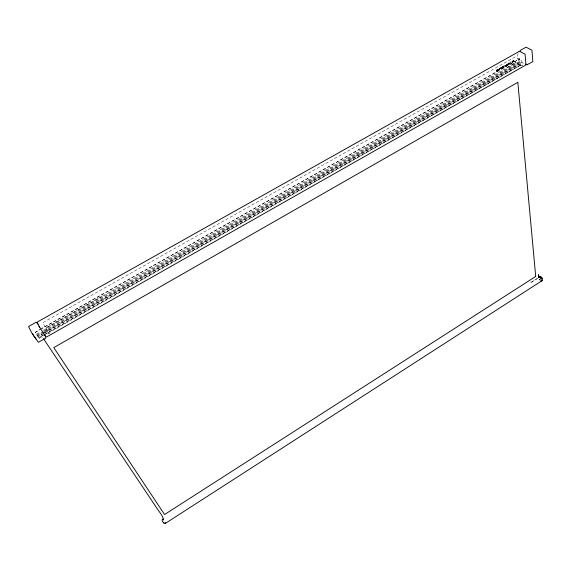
<?xml version="1.0" encoding="UTF-8"?>
<svg xmlns="http://www.w3.org/2000/svg" width="571" height="571" viewBox="0 0 571 571"><rect width="100%" height="100%" fill="white"/><g stroke="black" fill="none" stroke-linecap="round" stroke-linejoin="round"><path stroke-width="0.43" stroke-dasharray="2.85 2.14" d="M507.383 65.215L507.155 64.002L507.383 65.215C506.969 63.788 504.464 66.607 505.306 66.257M500.953 67.97L501.131 68.734L501.388 67.378L501.509 68.527M513.714 60.904L512.158 61.604L512.187 61.204L514.05 60.447L514.014 61.454L512.08 62.196L513.6 60.847L512.244 61.796L512.23 62.346L513.729 61.511M498.226 69.641C498.397 68.227 496.013 71.018 496.385 70.133C498.19 68.113 498.247 70.012 498.297 69.769M497.998 70.005C499.418 69.298 496.884 72.124 496.335 70.818C499.875 68.463 495.999 69.948 496.584 71.239M506.855 64.58C507.376 66.422 504.586 64.737 505.421 66.322M505.028 66.543L504.8 65.33L506.034 65.372L507.269 64.066M505.135 65.144L506.149 65.429L506.82 64.195M518.183 53.474C515.42 59.52 520.217 62.624 525.698 64.102M499.525 68.306C499.489 70.312 500.125 67.778 499.147 68.513L499.268 69.662L500.953 67.863M499.596 69.112L501.388 67.378M499.704 69.177L500.988 67.478M499.268 69.662L501.067 67.928M513.9 61.397L514.078 60.997M513.615 61.068L513.907 60.333M537.161 278.577L530.102 283.059L537.818 278.163M46.172 327.811L49.227 333.907L45.987 328.989L42.889 322.651L515.228 56.9L521.78 60.183L522.294 65.865M42.611 333.835L41.012 334.906L42.939 337.846M36.865 335.013L43.082 331.501M43.86 331.059L520.731 61.504M41.312 328.703L35.195 332.386L37.329 335.548L43.539 332.036M44.317 331.594L520.174 62.653L519.667 58.842L42.09 328.261M37.622 336.076L42.283 333.435M43.061 333L520.581 62.874M37.329 335.548L38.071 336.647L44.281 333.136M45.059 332.7L520.288 63.959L520.174 62.653M38.071 336.647L38.721 337.611L44.145 334.542M44.923 334.099L520.374 65.037L520.288 63.959M42.689 335.648L38.807 337.846L39.092 338.275L520.788 65.073L45.794 333.892M503.658 66.579L502.066 66.871L503.915 65.829L504.15 67.035L502.145 67.813M509.525 63.274L507.94 63.559L509.896 62.582L510.01 63.731L508.019 64.502M510.702 62.003C511.88 61.397 509.824 62.432 510.931 63.217L511.345 62.981L511.124 61.768M496.313 70.404L498.005 69.762M499.147 68.513L499.639 68.363M504.029 65.893L502.202 67.128M505.249 65.201L504.8 65.33M509.496 63.017L508.076 63.816M497.976 69.512L496.677 70.119M512.515 61.318L513.693 60.654M502.708 66.985L503.708 67.057M508.575 63.681L509.568 63.752M502.73 67.185L503.672 66.771M508.597 63.873L509.539 63.467M496.727 70.868L498.012 70.14M512.451 62.003L513.722 61.29M498.126 70.204L496.699 70.604M513.829 61.347L512.423 61.747M501.402 68.463L501.131 68.734M502.166 68.028L504.15 67.035M508.04 64.723L510.01 63.731M35.195 332.386L39.856 329.76M40.634 329.317L519.667 58.842M102.223 296.156L46.037 327.89L515.791 62.624L522.229 65.843M513.565 63.873L515.863 62.582L507.176 67.485M36.423 334.206L40.305 332.015M43.41 330.259L520.045 61.147M44.095 332.986L519.646 64.045M498.112 70.069L498.49 69.912M513.821 61.211L514.193 61.054M512.044 61.54L512.53 61.447M513.95 60.362L512.158 61.604M511.345 62.981L510.931 63.217M509.896 62.582L509.896 63.674M496.442 71.175L498.376 69.848M540.252 280.525L539.145 279.033M38.721 337.611L39.171 338.239M499.261 68.577L499.382 69.726M503.915 65.829L504.036 66.978M520.374 65.037L520.438 65.751M506.969 64.566L507.041 65.408M539.481 279.676L539.274 279.319L539.481 279.676"/><path stroke-width="0.86" d="M539.11 277.834C540.666 273.78 544.456 281.06 541.023 280.975M43.425 338.582L157.503 509.139C159.987 512.915 163.142 516.22 163.542 520.024M163.163 519.025C159.816 519.781 165.362 525.691 165.561 522.872M541.337 281.068L541.686 280.925L166.054 522.965L165.276 522.75M519.539 51.576L520.681 50.162L526.141 47.179L531.972 50.241L532.829 61.632L527.019 64.751M162.564 519.303L162.699 519.239M540.273 276.642L539.695 277.006L540.187 276.685M539.495 277.185L538.988 277.399L539.916 277.192L540.559 278.041L541.451 281.011M539.081 277.363L538.503 274.658L538.81 277.399M525.698 64.102L527.062 64.773M38.071 324.107L36.116 322.215L28.557 326.555L31.598 332.615L38.364 342.3L45.787 338.21L45.68 337.104M32.426 333.871L35.937 339.074M39.756 327.476L45.887 336.783L46.886 336.804L525.441 65.258L525.97 64.587L525.07 54.195L519.81 51.347L518.996 51.533L37.779 321.759L37.136 322.501L39.756 327.476L39.021 326.162M44.452 334.756L45.259 336.269M540.423 276.614L540.816 276.535L540.416 276.571M542.314 280.461L541.922 280.647L542.314 280.461M165.304 523.407L165.304 523.429M535.705 276.457L164.562 514.528L53.781 347.632L517.833 82.31L535.705 276.457M540.137 276.785L540.137 276.785M163.841 522.75L163.606 522.372L163.841 522.75M163.363 521.73L163.363 521.73M541.879 278.113L542.043 278.484L541.879 278.113M37.186 322.622L37.329 322.972L37.186 322.622M541.95 278.348L541.95 278.348"/></g></svg>
